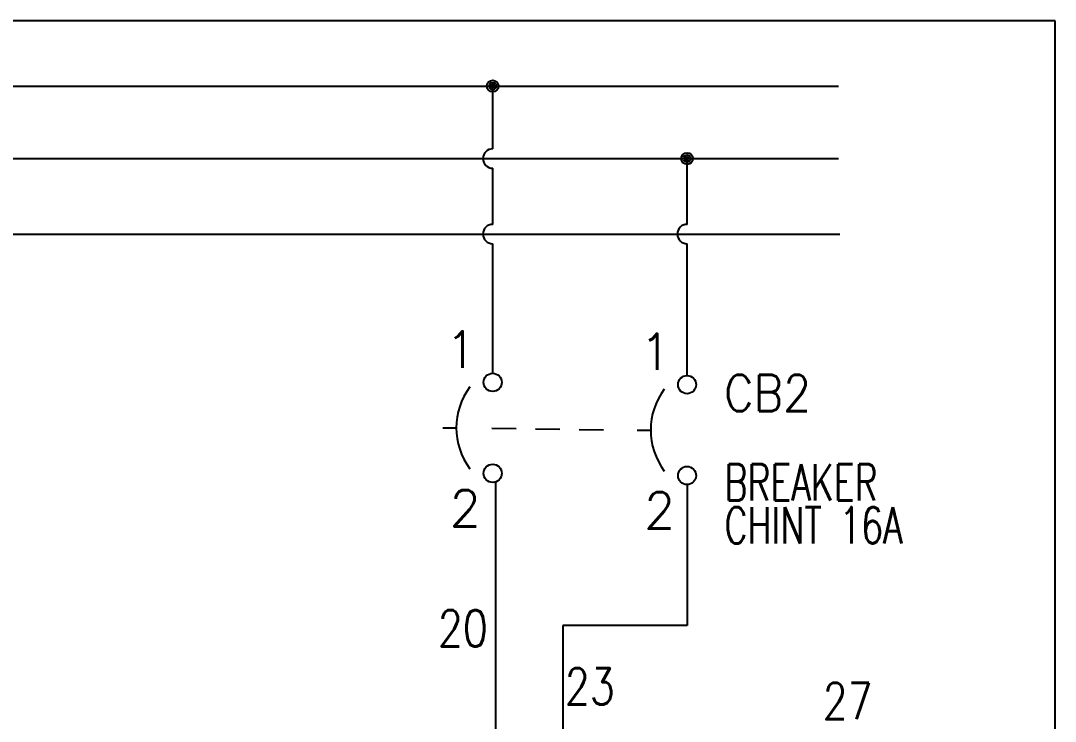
# Model space of a CAD drawing. Header units: inches. Extents: x 15 to 154, y 10 to 111.
# Drawn here: x 142.33 to 147.66, y 107.15 to 110.76 of the extents above; entities that cross this region are included whole.
import ezdxf
from ezdxf.enums import TextEntityAlignment as Align

# ---------------------------------------------------------------- set-up
doc = ezdxf.new("R2010")
doc.units = ezdxf.units.IN
doc.header["$MEASUREMENT"] = 0
doc.linetypes.add('HIDDEN2', pattern=[0.1875, 0.125, -0.0625])
for name, color, linetype in [('BLK_12AWG', 7, 'Continuous'), ('DESC', 1, 'Continuous'), ('GRY_20AWG', 250, 'Continuous'), ('LINK', 9, 'HIDDEN2'), ('SYMS', 7, 'Continuous'), ('TAGS', 250, 'Continuous'), ('TERMS', 250, 'Continuous'), ('WIREFIXED', 7, 'Continuous')]:
    doc.layers.add(name, color=color, linetype=linetype)
doc.styles.add('WD', font='romans.shx')

# ---------------------------------------------------------------- blocks, each defined once
blk = doc.blocks.new('VCB1')
at = {"linetype": 'HIDDEN2'}
blk.add_line((-0.1712, 0), (-0.125, 0), dxfattribs=at)
for centre in [(0, 0.1562), (0, -0.1562)]:
    blk.add_circle(centre, 0.0312)
blk.add_arc((0.1094, 0), 0.2344, 143.1301, 216.8699)
at = {"style": 'WD'}
for tag, p, width in [('INST', (0.2188, 0.3883), 0.7), ('LOC', (0.2188, 0.2188), 0.7), ('TAG1', (0.1269, 0.0644), 0.9), ('XREF', (0.1287, -0.09), 0.7), ('DESC1', (0.1287, -0.242), 0.7), ('DESC2', (0.1287, -0.3893), 0.7)]:
    blk.add_attdef(tag, p, '', height=0.125, dxfattribs=dict(at, width=width))
at = {"linetype": 'Continuous', "style": 'WD'}
for tag, height, flags, p in [('TERM01', 0.125, 8, (-0.055, 0.2066)), ('CAT', 0.01, 9, (-0.1421, -0.0731)), ('MFG', 0.01, 9, (-0.1421, -0.0881))]:
    blk.add_attdef(tag, text='', height=height, dxfattribs=dict(at, flags=flags)).set_placement(p, align=Align.RIGHT)
at = {"style": 'WD', "width": 0.7}
blk.add_attdef('RATING1', text='', height=0.125, dxfattribs=at).set_placement((-0.1875, 0.0625), align=Align.RIGHT)
at = {"color": 7, "style": 'WD', "flags": 1}
for tag, p in [('X2TERM01', (0, 0.1875)), ('X8TERM02', (0, -0.1875))]:
    blk.add_attdef(tag, p, '', height=0.0125, dxfattribs=at)
at = {"color": 7, "style": 'WD'}
for tag, p in [('X4LINK', (-0.25, 0)), ('X1LINK', (0, 0))]:
    blk.add_attdef(tag, p, '', height=0.01, dxfattribs=at)
at = {"style": 'WD', "flags": 9}
for tag, p in [('FAMILY', (-0.1421, -0.0365)), ('CONTACT', (-0.1288, -0.1291))]:
    blk.add_attdef(tag, text='', height=0.01, dxfattribs=at).set_placement(p, align=Align.RIGHT)
at = {"linetype": 'Continuous', "style": 'WD', "flags": 9}
blk.add_attdef('ASSYCODE', text='', height=0.01, dxfattribs=at).set_placement((-0.1533, -0.1061), align=Align.CENTER)
at = {"linetype": 'Continuous', "style": 'WD', "flags": 8}
blk.add_attdef('TERM02', text='', height=0.125, dxfattribs=at).set_placement((-0.0407, -0.2134), align=Align.TOP_RIGHT)
blk = doc.blocks.new('WDDOT')
for radius in [0.03, 0.0187, 0.00929]:
    blk.add_circle((0, 0), radius)
blk = doc.blocks.new('WD_WNV')
at = {"style": 'WD', "flags": 1}
for tag, p in [('W01USER', (-0.0625, 0.0938)), ('W02USER', (-0.0625, 0.0859)), ('W03USER', (-0.0625, 0.0781)), ('W04USER', (-0.0625, 0.0703)), ('W05USER', (-0.0625, 0.0625)), ('W06USER', (-0.0625, 0.0547)), ('W07USER', (-0.0625, 0.0469)), ('W08USER', (-0.0625, 0.0391)), ('W09USER', (-0.0625, 0.0312)), ('W10USER', (-0.0625, 0.0234))]:
    blk.add_attdef(tag, text='', height=0.005, dxfattribs=at).set_placement(p, align=Align.CENTER)
at = {"linetype": 'Continuous', "style": 'WD', "width": 0.8}
blk.add_attdef('WIRENO', text='', height=0.125, dxfattribs=at).set_placement((-0.05, 0), align=Align.MIDDLE_RIGHT)

msp = doc.modelspace()

# ---------------------------------------------------------------- linework, layer by layer
at = {"color": 7, "linetype": 'Continuous'}
for p, q in [((147.6602, 110.7588), (126.9102, 110.7588)), ((147.6602, 94.5738), (147.6602, 110.7588))]:
    msp.add_line(p, q, dxfattribs=at)
at = {"layer": 'BLK_12AWG'}
for p, q in [((132.5131, 110.4219), (146.5435, 110.4219)), ((144.764, 110.0984), (144.764, 110.4219)), ((132.498, 110.0484), (146.5435, 110.0484)), ((145.7647, 109.7095), (145.7647, 110.0484)), ((144.764, 109.7095), (144.764, 109.9984)), ((132.5465, 109.6595), (146.5506, 109.6595)), ((144.764, 108.9421), (144.764, 109.6095)), ((145.7647, 108.9309), (145.7647, 109.6095))]:
    msp.add_line(p, q, dxfattribs=at)
for centre in [(144.764, 110.0484), (144.764, 109.6595), (145.7647, 109.6595)]:
    msp.add_arc(centre, 0.05, 90, 270, dxfattribs=at)
at = {"layer": 'GRY_20AWG'}
for p, q in [((144.7797, 106.9036), (144.7797, 108.3796)), ((145.7647, 108.3684), (145.7647, 107.6427)), ((145.7647, 107.6427), (145.1248, 107.6427)), ((145.1248, 107.6427), (145.1248, 106.8812))]:
    msp.add_line(p, q, dxfattribs=at)
at = {"layer": 'LINK'}
msp.add_lwpolyline([(144.76, 108.66), (145.39, 108.65)], dxfattribs=at)

# ---------------------------------------------------------------- block references
at = {"layer": 'SYMS'}
for p in [(144.764, 110.4219), (145.7647, 110.0484)]:
    msp.add_blockref('WDDOT', p, dxfattribs=at)
ref = msp.add_blockref('VCB1', (144.764, 108.6609), dxfattribs=dict(at, xscale=1.5, yscale=1.5, zscale=1.5))
ref.add_attrib('TERM02', '2', dxfattribs={"layer": 'TERMS', "linetype": 'Continuous', "height": 0.1875, "style": 'WD', "flags": 8}).set_placement((144.703, 108.3407), align=Align.TOP_RIGHT)
ref.add_attrib('TERM01', '1', dxfattribs={"layer": 'TERMS', "linetype": 'Continuous', "height": 0.1875, "style": 'WD', "flags": 8}).set_placement((144.6816, 108.9708), align=Align.RIGHT)
ref = msp.add_blockref('VCB1', (145.7647, 108.6496), dxfattribs=dict(at, xscale=1.5, yscale=1.5, zscale=1.5))
ref.add_attrib('DESC2', 'CHINT 16A', (145.9578, 108.0656), dxfattribs={"layer": 'DESC', "height": 0.1875, "style": 'WD', "width": 0.7})
ref.add_attrib('DESC1', 'BREAKER', (145.9578, 108.2866), dxfattribs={"layer": 'DESC', "height": 0.1875, "style": 'WD', "width": 0.7})
ref.add_attrib('TAG1', 'CB2', (145.9551, 108.7462), dxfattribs={"layer": 'TAGS', "height": 0.1875, "style": 'WD', "width": 0.9})
ref.add_attrib('TERM02', '2', dxfattribs={"layer": 'TERMS', "linetype": 'Continuous', "height": 0.1875, "style": 'WD', "flags": 8}).set_placement((145.7036, 108.3294), align=Align.TOP_RIGHT)
ref.add_attrib('TERM01', '1', dxfattribs={"layer": 'TERMS', "linetype": 'Continuous', "height": 0.1875, "style": 'WD', "flags": 8}).set_placement((145.6822, 108.9596), align=Align.RIGHT)
at = {"layer": 'WIREFIXED'}
ref = msp.add_blockref('WD_WNV', (144.814, 107.6287), dxfattribs=dict(at, xscale=1.5, yscale=1.5, zscale=1.5))
ref.add_attrib('WIRENOF', '20', dxfattribs={"linetype": 'Continuous', "height": 0.1875, "style": 'WD', "width": 0.8}).set_placement((144.739, 107.6287), align=Align.MIDDLE_RIGHT)
ref = msp.add_blockref('WD_WNV', (145.4675, 107.3291), dxfattribs=dict(at, xscale=1.5, yscale=1.5, zscale=1.5))
ref.add_attrib('WIRENOF', '23', dxfattribs={"linetype": 'Continuous', "height": 0.1875, "style": 'WD', "width": 0.8}).set_placement((145.3925, 107.3291), align=Align.MIDDLE_RIGHT)
ref = msp.add_blockref('WD_WNV', (146.7948, 107.2531), dxfattribs=dict(at, xscale=1.5, yscale=1.5, zscale=1.5))
ref.add_attrib('WIRENOF', '27', dxfattribs={"linetype": 'Continuous', "height": 0.1875, "style": 'WD', "width": 0.8}).set_placement((146.7198, 107.2531), align=Align.MIDDLE_RIGHT)

doc.saveas('drawing.dxf')
